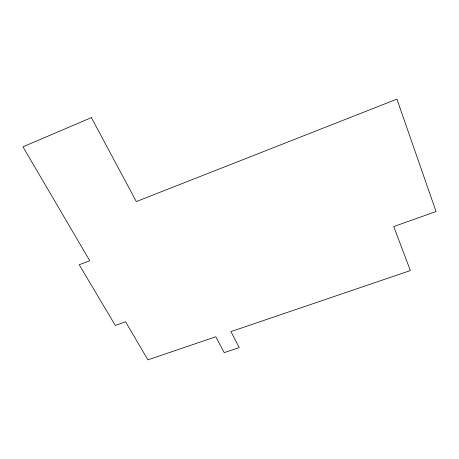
<?xml version="1.0" encoding="UTF-8"?>
<svg xmlns="http://www.w3.org/2000/svg" width="459" height="459" viewBox="0 0 459 459"><rect width="100%" height="100%" fill="white"/><g stroke="black" fill="none" stroke-linecap="round" stroke-linejoin="round"><path stroke-width="0.69" d="M91.387 117.624L22.95 146.823L89.769 260.746L79.2 264.757L115.312 325.448L125.577 321.799L147.901 359.862L215.793 336.763L224.204 352.627L239.237 347.601L230.946 331.605L410.386 270.558L393.73 226.568L436.05 211.536L396.92 99.138L136.317 201.576L91.387 117.624"/></g></svg>
